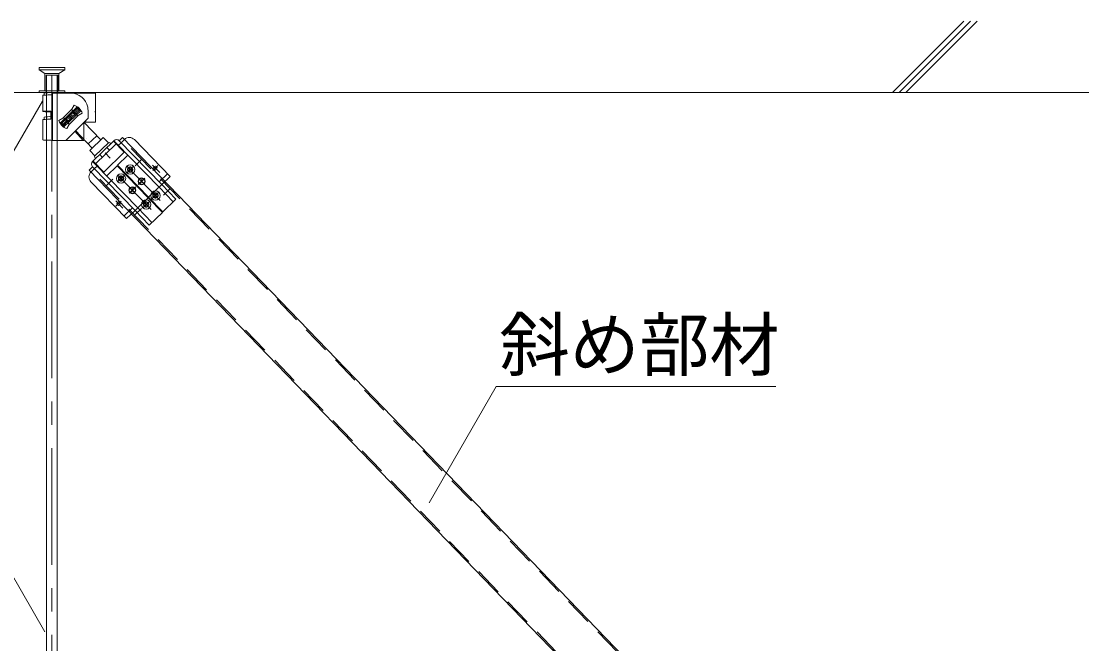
# Model space of a CAD drawing. Units: millimetres, scale not verified. Extents: x -7779 to 7778, y -5419 to 5375.
# Drawn here: x -4311 to -3401, y -779 to -245 of the extents above; entities that cross this region are included whole.
import ezdxf
from ezdxf.enums import TextEntityAlignment as Align

# ---------------------------------------------------------------- set-up
doc = ezdxf.new("R2010")
doc.units = ezdxf.units.MM
doc.header["$LTSCALE"] = 20
for name, pattern in [('CHAIN1', [8, 5, -1, 1, -1]), ('DASHED1', [1.8, 1.2, -0.6]), ('DOUBLE_CHAIN1', [8.8, 5, -1, 0.6, -0.6, 0.6, -1])]:
    doc.linetypes.add(name, pattern=pattern)
doc.layers.add('2-6_文字', color=3, linetype='Continuous', lineweight=18)
doc.styles.add('ＭＳ ゴシック', font='')
doc.styles.get('ＭＳ ゴシック').set_extended_font_data('MS Gothic')

msp = doc.modelspace()

# ---------------------------------------------------------------- linework, layer by layer
at = {"layer": '2-6_文字', "color": 7}
for p, q in [((-3502.11, -245.25), (-3563.3, -306.44)), ((-3496.39, -245.18), (-3557.65, -306.44)), ((-3490.73, -245.18), (-3551.99, -306.44)), ((-4563.59, -306.44), (-2224, -306.44)), ((-4292.72, -313.6), (-4348.97, -411.03)), ((-3960.93, -658.2), (-3903.38, -558.52)), ((-3903.38, -558.52), (-3663.38, -558.52)), ((-4290.58, -768.77), (-4348.13, -669.09))]:
    msp.add_line(p, q, dxfattribs=at)
at = {"layer": '2-6_文字', "color": 4, "linetype": 'DASHED1', "lineweight": 9}
for p, q in [((-4273.58, -284.94), (-4295.58, -284.94)), ((-4273.58, -286.94), (-4295.58, -286.94)), ((-4290.58, -289.94), (-4290.58, -304.94)), ((-4278.58, -289.94), (-4290.58, -289.94)), ((-4278.58, -289.94), (-4278.58, -304.94)), ((-4289.58, -291.44), (-4289.58, -306.44)), ((-4289.58, -291.44), (-4289.08, -291.44)), ((-4279.58, -291.44), (-4289.08, -291.44)), ((-4279.58, -291.44), (-4279.58, -306.44)), ((-4295.58, -304.94), (-4295.58, -306.44)), ((-4273.58, -304.94), (-4295.58, -304.94)), ((-4273.58, -304.94), (-4273.58, -306.44))]:
    msp.add_line(p, q, dxfattribs=at)
at = {"layer": '2-6_文字', "linetype": 'DASHED1'}
for p, q in [((-4289.08, -291.44), (-4289.08, -331.44)), ((-4280.08, -291.44), (-4280.08, -331.44)), ((-4289.08, -306.44), (-4289.08, -331.44)), ((-4289.08, -306.99), (-4289.08, -321.46)), ((-4280.08, -306.44), (-4280.08, -331.44)), ((-4267.31, -322.93), (-4264.2, -326.18)), ((-4266.69, -322.34), (-4263.58, -325.58)), ((-4289.08, -327.58), (-4289.07, -347.26)), ((-4273.57, -328.93), (-4270.45, -332.18)), ((-4272.95, -328.33), (-4269.83, -331.58)), ((-4254.74, -345.44), (-4254.74, -345.44)), ((-4247.04, -367.36), (-4229.46, -350.3)), ((-4237.43, -353.58), (-4235.2, -355.87)), ((-4229.1, -349.95), (-4231.33, -347.65)), ((-4225.2, -349.37), (-4227.5, -351.6)), ((-4216.43, -354.4), (-3406.7, -1192.91)), ((-4243.53, -359.5), (-4241.3, -361.79)), ((-4247.39, -367.71), (-4249.62, -365.42)), ((-4248.09, -371.59), (-4245.79, -369.36)), ((-4243.48, -380.52), (-3433.74, -1219.03)), ((-4192.6, -382.95), (-4185.39, -375.95)), ((-4201.64, -396.18), (-4190.37, -385.24)), ((-4192.67, -387.47), (-4180.48, -400.03)), ((-4213.26, -407.47), (-4201.99, -396.53)), ((-4204.22, -394.23), (-4203.86, -393.89)), ((-4222.7, -412.17), (-4215.49, -405.17)), ((-4210.96, -405.24), (-4198.77, -417.79))]:
    msp.add_line(p, q, dxfattribs=at)
at = {"layer": '2-6_文字', "color": 4, "linetype": 'CHAIN1', "lineweight": 9}
msp.add_line((-4284.58, -291.34), (-4284.58, -1225.15), dxfattribs=at)
msp.add_line((-4284.58, -291.34), (-4284.58, -1225.15), dxfattribs=at)
at = {"layer": '2-6_文字'}
for p, q in [((-4292.28, -308.76), (-4292.28, -322.56)), ((-4291.28, -306.76), (-4291.28, -308.59)), ((-4287.73, -306.44), (-4289.72, -306.44)), ((-4289.08, -306.44), (-4289.08, -1132.14)), ((-4289.08, -308.97), (-4289.08, -308.97)), ((-4284.08, -306.44), (-4287.73, -306.44)), ((-4284.08, -306.44), (-4280.08, -306.44)), ((-4284.08, -306.76), (-4268.58, -306.76)), ((-4284.08, -345.48), (-4284.08, -308.4)), ((-4280.08, -306.44), (-4280.08, -1132.14)), ((-4268.58, -306.76), (-4247.08, -306.76)), ((-4247.08, -331.71), (-4247.08, -306.76)), ((-4267.37, -320.68), (-4265.39, -317.25)), ((-4291.28, -327.36), (-4291.28, -329.4)), ((-4285.58, -322.21), (-4285.53, -329.22)), ((-4277.42, -332.62), (-4262.84, -318.64)), ((-4276.01, -332.65), (-4262.87, -320.06)), ((-4267.37, -320.68), (-4275.15, -328.46)), ((-4259.73, -321.89), (-4274.31, -335.87)), ((-4261.14, -321.86), (-4274.28, -334.46)), ((-4268.57, -327.26), (-4270.38, -328.99)), ((-4268.57, -327.26), (-4270.3, -325.45)), ((-4261.99, -326.06), (-4269.77, -333.84)), ((-4268.57, -327.26), (-4266.77, -325.53)), ((-4268.57, -327.26), (-4266.84, -329.06)), ((-4267.7, -320.95), (-4262.42, -326.45)), ((-4264.96, -323.8), (-4262.51, -321.44)), ((-4262.87, -320.06), (-4262.84, -318.64)), ((-4262.87, -320.06), (-4261.14, -321.86)), ((-4262.84, -318.64), (-4259.73, -321.89)), ((-4261.99, -326.06), (-4258.57, -324.08)), ((-4261.14, -321.86), (-4259.73, -321.89)), ((-4253.56, -328.21), (-4253.56, -321.76)), ((-4247.08, -322.26), (-4247.38, -322.26)), ((-4247.08, -331.71), (-4247.08, -323.26)), ((-4292.28, -329.57), (-4292.28, -347.02)), ((-4275.15, -328.46), (-4278.58, -330.44)), ((-4274.31, -335.87), (-4277.42, -332.62)), ((-4276.01, -332.65), (-4277.42, -332.62)), ((-4274.28, -334.46), (-4276.01, -332.65)), ((-4274.75, -327.82), (-4269.71, -333.52)), ((-4272.18, -330.72), (-4274.64, -333.07)), ((-4274.28, -334.46), (-4274.31, -335.87)), ((-4253.57, -328.23), (-4272.68, -347.34)), ((-4269.77, -333.84), (-4271.75, -337.26)), ((-4257.23, -331.86), (-4242.69, -347.02)), ((-4247.08, -331.71), (-4257.07, -331.71)), ((-4257.07, -331.71), (-4257.07, -347.34)), ((-4255.14, -331.71), (-4256.15, -330.8)), ((-4284.08, -347.34), (-4284.08, -345.48)), ((-4257.6, -347.34), (-4264.76, -339.42)), ((-4264.27, -338.97), (-4249.91, -353.94)), ((-4253.37, -350.33), (-4246.15, -343.41)), ((-4223.92, -344.92), (-4226.8, -347.72)), ((-4223.92, -344.92), (-3405.83, -1192.08)), ((-4284.08, -347.34), (-4257.07, -347.34)), ((-4231.33, -347.65), (-4249.62, -365.42)), ((-4247.62, -360.66), (-4236.12, -349.53)), ((-4231.69, -348), (-4222.49, -357.47)), ((-4229.1, -349.95), (-4229.46, -350.3)), ((-4229.1, -349.95), (-4192.67, -387.47)), ((-4226.8, -347.72), (-4190.37, -385.24)), ((-4222.3, -346.55), (-4225.2, -349.37)), ((-4213.81, -346.68), (-4183.16, -378.24)), ((-4247.64, -360.64), (-4252.07, -356.02)), ((-4222.49, -357.47), (-4240.07, -374.54)), ((-4238.96, -358.13), (-4234.53, -362.75)), ((-4219.28, -360.07), (-4228.25, -368.77)), ((-4249.69, -369.94), (-4252.62, -372.79)), ((-4252.62, -372.79), (-3434.61, -1219.86)), ((-4250.99, -374.41), (-4248.09, -371.59)), ((-4249.69, -369.94), (-4213.26, -407.47)), ((-4249.27, -365.07), (-4240.07, -374.54)), ((-4248.44, -371.23), (-4248.09, -371.59)), ((-4247.39, -367.71), (-4247.04, -367.36)), ((-4247.39, -367.71), (-4210.96, -405.24)), ((-4246.14, -369), (-4245.79, -369.36)), ((-4237.57, -377.83), (-4228.6, -369.12)), ((-4201.99, -396.53), (-4228.6, -369.12)), ((-4201.64, -396.18), (-4228.25, -368.77)), ((-4219.67, -371.9), (-4219.68, -372.9)), ((-4219.68, -372.9), (-4218.38, -372.92)), ((-4219.67, -371.9), (-4218.37, -371.92)), ((-4217.84, -370.13), (-4217.86, -371.43)), ((-4217.84, -370.13), (-4216.84, -370.14)), ((-4216.84, -370.14), (-4216.86, -371.44)), ((-4216.38, -372.95), (-4215.08, -372.97)), ((-4216.37, -371.95), (-4215.07, -371.97)), ((-4215.07, -371.97), (-4215.08, -372.97)), ((-4227.56, -379.56), (-4227.57, -380.56)), ((-4227.57, -380.56), (-4226.28, -380.58)), ((-4227.56, -379.56), (-4226.26, -379.58)), ((-4225.78, -381.09), (-4225.8, -382.39)), ((-4225.73, -377.79), (-4225.75, -379.09)), ((-4225.73, -377.79), (-4224.73, -377.81)), ((-4224.78, -381.11), (-4224.8, -382.41)), ((-4224.73, -377.81), (-4224.75, -379.11)), ((-4224.28, -380.61), (-4222.98, -380.64)), ((-4224.26, -379.61), (-4222.96, -379.64)), ((-4222.96, -379.64), (-4222.98, -380.64)), ((-4217.89, -373.43), (-4217.91, -374.73)), ((-4217.91, -374.73), (-4216.91, -374.74)), ((-4216.89, -373.44), (-4216.91, -374.74)), ((-4207.62, -382.48), (-4209.68, -380.73)), ((-4209.02, -381.29), (-4207.43, -381.52)), ((-4207.62, -382.48), (-4207.1, -379.83)), ((-4190.37, -385.24), (-4183.16, -378.24)), ((-4251.12, -382.9), (-4220.47, -414.47)), ((-4225.8, -382.39), (-4224.8, -382.41)), ((-4215.51, -390.14), (-4217.57, -388.39)), ((-4215.51, -390.14), (-4217.45, -392.03)), ((-4217.45, -392.03), (-4214.55, -391.13)), ((-4216.91, -388.95), (-4215.32, -389.18)), ((-4215.51, -390.14), (-4214.99, -387.49)), ((-4215.51, -390.14), (-4213.63, -392.08)), ((-4207.62, -382.48), (-4209.56, -384.36)), ((-4209.56, -384.36), (-4206.66, -383.47)), ((-4207.62, -382.48), (-4205.74, -384.42)), ((-4190.37, -385.24), (-4178.18, -397.8)), ((-4204.14, -400.03), (-4204.16, -401.33)), ((-4204.14, -400.03), (-4203.14, -400.05)), ((-4203.14, -400.05), (-4203.16, -401.35)), ((-4201.99, -396.53), (-4201.64, -396.18)), ((-4201.99, -396.53), (-4189.8, -409.08)), ((-4201.64, -396.18), (-4189.45, -408.74)), ((-4198.07, -394.14), (-4198.09, -395.14)), ((-4198.09, -395.14), (-4196.79, -395.16)), ((-4198.07, -394.14), (-4196.77, -394.16)), ((-4196.3, -395.67), (-4196.32, -396.97)), ((-4196.32, -396.97), (-4195.32, -396.99)), ((-4196.24, -392.37), (-4196.26, -393.67)), ((-4196.24, -392.37), (-4195.24, -392.39)), ((-4195.3, -395.69), (-4195.32, -396.99)), ((-4195.24, -392.39), (-4195.26, -393.69)), ((-4194.79, -395.19), (-4193.49, -395.21)), ((-4194.77, -394.19), (-4193.47, -394.21)), ((-4193.47, -394.21), (-4193.49, -395.21)), ((-4178.18, -397.8), (-4189.45, -408.74)), ((-4220.47, -414.47), (-4213.26, -407.47)), ((-4213.26, -407.47), (-4201.07, -420.02)), ((-4205.96, -401.8), (-4205.98, -402.8)), ((-4205.98, -402.8), (-4204.68, -402.82)), ((-4205.96, -401.8), (-4204.66, -401.82)), ((-4204.19, -403.33), (-4204.21, -404.63)), ((-4204.21, -404.63), (-4203.21, -404.65)), ((-4203.19, -403.35), (-4203.21, -404.65)), ((-4202.68, -402.86), (-4201.38, -402.88)), ((-4202.66, -401.86), (-4201.36, -401.88)), ((-4201.36, -401.88), (-4201.38, -402.88)), ((-4201.07, -420.02), (-4189.8, -409.08))]:
    msp.add_line(p, q, dxfattribs=at)
at = {"layer": '2-6_文字', "linetype": 'CHAIN1'}
for p, q in [((-4213.23, -369.1), (-4207.52, -363.56)), ((-4220.45, -369.27), (-4191.64, -398.94)), ((-4220.22, -375.2), (-4214.73, -369.86)), ((-4198.19, -368.51), (-4192.1, -374.78)), ((-4198.03, -373.17), (-4193.67, -368.93)), ((-4237.8, -386), (-4232.2, -380.55)), ((-4228.34, -376.93), (-4199.53, -406.61)), ((-4227.98, -382.73), (-4222.24, -377.16)), ((-4210.47, -385.25), (-4204.97, -379.91)), ((-4218.23, -392.78), (-4212.48, -387.2)), ((-4188.85, -394.22), (-4183.14, -388.67)), ((-4229.76, -399.16), (-4223.67, -405.43)), ((-4229.69, -403.91), (-4225.08, -399.43)), ((-4206.39, -404.97), (-4200.64, -399.4)), ((-4193.13, -392.11), (-4199.02, -397.82)), ((-4213.42, -411.11), (-4207.81, -405.66))]:
    msp.add_line(p, q, dxfattribs=at)
at = {"layer": '2-6_文字', "color": 4, "linetype": 'DASHED1', "lineweight": 9}
for points in [[(-4295.58, -284.94), (-4295.58, -286.94), (-4290.58, -289.94)], [(-4273.58, -284.94), (-4273.58, -286.94), (-4278.58, -289.94)]]:
    msp.add_lwpolyline(points, dxfattribs=at)
at = {"layer": '2-6_文字'}
for points in [[(-4284.08, -308.4), (-4285.5, -308.41), (-4286.88, -308.42), (-4288.18, -308.45), (-4289.35, -308.49), (-4290.36, -308.53), (-4291.18, -308.58), (-4291.78, -308.64), (-4292.15, -308.7), (-4292.28, -308.76)], [(-4289.08, -306.99), (-4288.56, -306.69), (-4288.18, -306.47)], [(-4284.08, -308.4), (-4284.08, -306.76), (-4284.08, -306.44)], [(-4285.6, -322.21), (-4286.97, -322.23), (-4288.26, -322.25), (-4289.42, -322.29), (-4290.42, -322.34), (-4291.23, -322.39), (-4291.82, -322.44), (-4292.17, -322.5), (-4292.28, -322.57), (-4292.14, -322.63), (-4291.75, -322.69), (-4291.13, -322.74), (-4290.3, -322.8), (-4289.27, -322.84), (-4288.09, -322.87), (-4286.79, -322.9), (-4285.59, -322.91)], [(-4289.08, -327.58), (-4288.56, -327.28), (-4288.18, -327.06)], [(-4285.6, -322.35), (-4286.4, -322.37), (-4287.13, -322.39), (-4287.77, -322.42), (-4288.3, -322.45), (-4288.7, -322.48), (-4288.96, -322.52), (-4289.07, -322.55), (-4289.03, -322.59), (-4288.84, -322.63), (-4288.51, -322.66), (-4288.03, -322.7), (-4287.44, -322.72), (-4286.75, -322.75), (-4285.98, -322.76), (-4285.59, -322.77)], [(-4247.38, -322.26), (-4247.38, -323.26), (-4247.08, -323.26)], [(-4285.55, -329.22), (-4286.92, -329.23), (-4288.22, -329.26), (-4289.38, -329.3), (-4290.39, -329.34), (-4291.2, -329.39), (-4291.8, -329.45), (-4292.16, -329.51), (-4292.28, -329.57)], [(-4247.64, -360.64), (-4236.1, -349.56), (-4240.53, -344.95), (-4252.07, -356.02)]]:
    msp.add_lwpolyline(points, dxfattribs=at)
at = {"layer": '2-6_文字', "linetype": 'DOUBLE_CHAIN1'}
msp.add_lwpolyline([(-4284.07, -347.34), (-4285.5, -347.33), (-4286.88, -347.31), (-4288.17, -347.29), (-4289.35, -347.25), (-4290.36, -347.21), (-4291.18, -347.16), (-4291.78, -347.1), (-4292.27, -347.02)], dxfattribs=at)
at = {"layer": '2-6_文字'}
for centre, radius in [((-4217.38, -372.44), 4), ((-4217.37, -372.43), 2.25), ((-4195.78, -370.99), 1.5), ((-4225.27, -380.1), 4), ((-4225.27, -380.1), 2.25), ((-4207.62, -382.48), 3), ((-4207.62, -382.48), 3), ((-4207.62, -382.48), 2.7), ((-4215.51, -390.14), 3), ((-4215.51, -390.14), 3), ((-4215.51, -390.14), 2.7), ((-4195.78, -394.68), 4), ((-4227.35, -401.64), 1.5), ((-4203.67, -402.34), 4), ((-4203.67, -402.34), 2.25), ((-4195.78, -394.68), 2.25)]:
    msp.add_circle(centre, radius, dxfattribs=at)
for centre, radius, start, end in [((-4285.9, -347.29), 40.88, 92.5588, 97.55402), ((-4268.56, -321.76), 15, 10.54723, 89.99998), ((-4268.57, -327.26), 10.5, 17.62668, 72.37388), ((-4286.77, -357.89), 30.86, 87.75647, 98.39833), ((-4268.56, -321.76), 15, 0, 10.54723), ((-4268.57, -327.26), 10.5, 197.62581, 252.37382), ((-4218.12, -350.85), 6, 44.15432, 134.15432), ((-4235.42, -350.25), 1, 314.07015, 134.07015), ((-4229.1, -349.95), 3.2, 44.15432, 134.15432), ((-4246.92, -361.38), 1, 134.07015, 314.07015), ((-4247.39, -367.71), 3.2, 134.15432, 224.15432), ((-4218.39, -373.42), 0.5, 359.07015, 89.07013), ((-4218.36, -371.42), 0.5, 269.07013, 359.07015), ((-4216.39, -373.45), 0.5, 89.07015, 179.07015), ((-4216.36, -371.45), 0.5, 179.07015, 269.07015), ((-4246.81, -378.72), 6, 134.15432, 224.15432), ((-4226.28, -381.08), 0.5, 359.07015, 89.07013), ((-4226.25, -379.08), 0.5, 269.07013, 359.07015), ((-4224.28, -381.11), 0.5, 89.07015, 179.07015), ((-4224.25, -379.11), 0.5, 179.07015, 269.07015), ((-4196.8, -395.66), 0.5, 359.07015, 89.07013), ((-4196.76, -393.66), 0.5, 269.07013, 359.07015), ((-4194.8, -395.69), 0.5, 89.07015, 179.07015), ((-4194.76, -393.69), 0.5, 179.07015, 269.07015), ((-4204.69, -403.32), 0.5, 359.07015, 89.07013), ((-4204.66, -401.32), 0.5, 269.07013, 359.07015), ((-4202.69, -403.36), 0.5, 89.07015, 179.07015), ((-4202.66, -401.36), 0.5, 179.07015, 269.07015)]:
    msp.add_arc(centre, radius, start, end, dxfattribs=at)

# ---------------------------------------------------------------- texts
at = {"layer": '2-6_文字', "color": 7, "style": 'ＭＳ ゴシック'}
msp.add_text('斜め部材', height=43.99, dxfattribs=at).set_placement((-3900.38, -557.77), align=Align.BOTTOM_LEFT)

doc.saveas('drawing.dxf')
